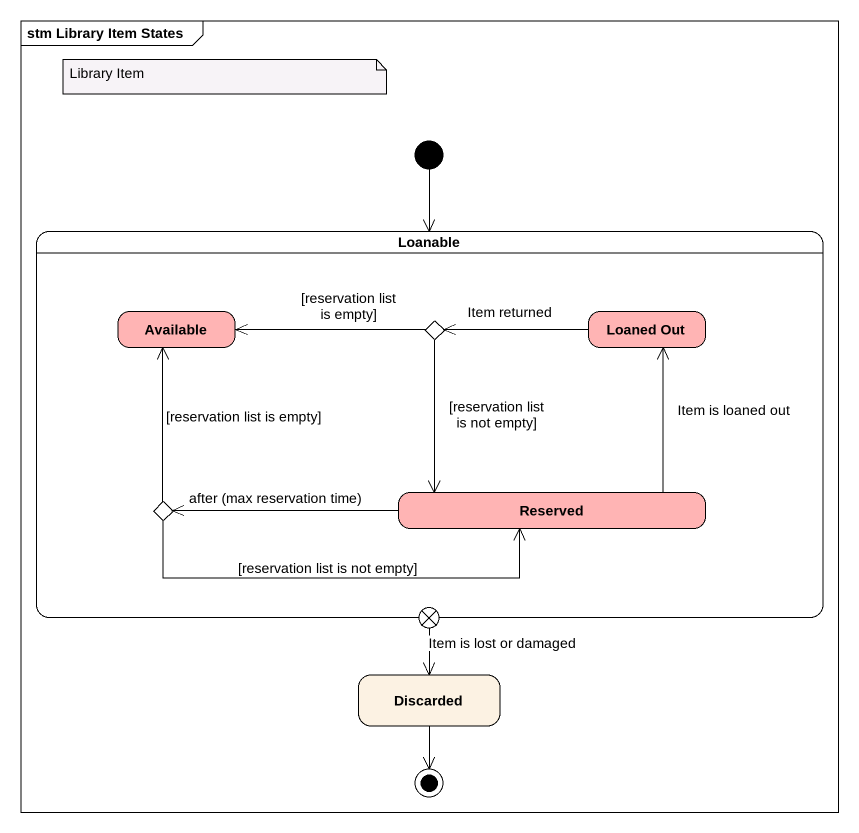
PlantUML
@startuml
mainframe stm Library Item States
hide empty description
state Loanable {
  state Available #FFB4B4
  state "Loaned Out" as Loaned_Out #FFB4B4
  state choice1 <<choice>>
  state choice2 <<choice>>
  state Reserved #FFB4B4
}
state exit1 <<choice>>
state Discarded
[*] --> Loanable
Loaned_Out -left-> choice1 : Item returned
choice1 -left-> Available : [reservation list is empty]
choice1 --> Reserved : [reservation list is not empty]
choice2 -up-> Available : [reservation list is empty]
choice2 -right-> Reserved : [reservation list is not empty]
Reserved -up-> Loaned_Out : Item is loaned out
Reserved -left-> choice2 : after (max reservation time)
exit1 --> Discarded : Item is lost or damaged
Discarded --> [*]
note as N1
  Library Item
end note
@enduml
